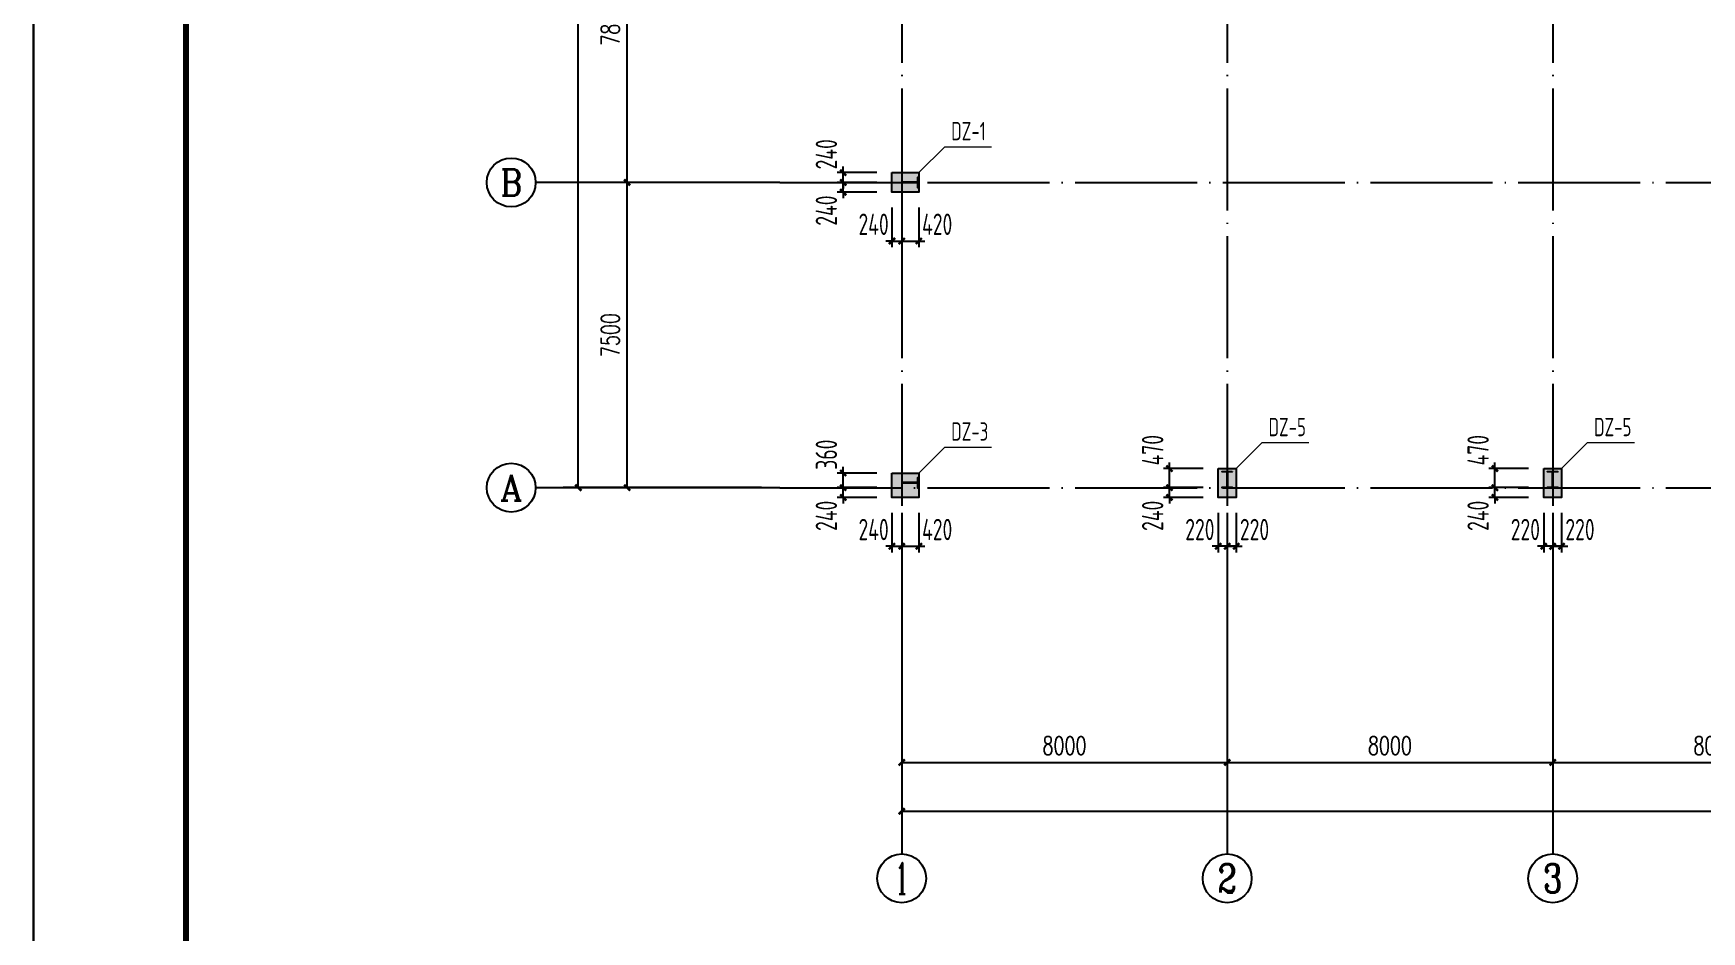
# Model space of a CAD drawing. Header units: millimetres. Extents: x 6950065 to 7140129, y 16284814 to 19754034.
# Drawn here: x 6955997 to 6997003, y 18786398 to 18808468 of the extents above; entities that cross this region are included whole.
import ezdxf
from ezdxf.enums import TextEntityAlignment as Align

# ---------------------------------------------------------------- set-up
doc = ezdxf.new("R2010")
doc.units = ezdxf.units.MM
doc.header["$LTSCALE"] = 1500
doc.header["$MEASUREMENT"] = 0
doc.linetypes.add('DOTE', pattern=[2.42, 2, -0.2, 0.02, -0.2])
doc.layers.get('Defpoints').update_dxf_attribs({"color": 1})
for name, color, linetype in [('AXIS_TEXT', 7, 'Continuous'), ('COLU', 253, 'Continuous'), ('COLU_DIM', 3, 'Continuous'), ('COLU_HATCH', 251, 'Continuous'), ('COLUMN', 2, 'Continuous'), ('C型钢', 6, 'Continuous'), ('DIM_ELEV', 3, 'Continuous'), ('DOTE', 250, 'DOTE'), ('TK', 4, 'Continuous')]:
    doc.layers.add(name, color=color, linetype=linetype)
doc.layers.add('COLU_NUM', color=7, linetype='Continuous', lineweight=0)
doc.styles.add('_TCH_AXIS', font='COMPLEX', dxfattribs={"bigfont": 'GBCBIG'})
doc.styles.add('_TCH_DIM_T3', font='SIMPLEX', dxfattribs={"width": 0.705882, "bigfont": 'GBCBIG'})
doc.styles.add('COMPLEX', font='COMPLEX')
doc.styles.add('TSSD_Dimension', font='Tssdeng.shx', dxfattribs={"width": 0.7, "bigfont": 'hztxt.shx'})
doc.styles.add('TSSD_Label', font='Tssdeng.shx', dxfattribs={"width": 0.7, "bigfont": 'hztxt.shx'})
doc.dimstyles.new('_TCH_ARCH&&150', dxfattribs={"dimtxt": 446.25, "dimasz": 150, "dimexe": 375, "dimexo": 450, "dimgap": 189.375, "dimtad": 1, "dimdec": 0, "dimzin": 0, "dimdsep": 46, "dimtxsty": '_TCH_DIM_T3', "dimblk": 'ARCHTICK', "dimcen": 0.09, "dimclrt": 7, "dimazin": 2, "dimtfac": 1, "dimtdec": 0, "dimtix": 1, "dimtmove": 2, "dimatfit": 3, "dimfxl": 0, "dimtolj": 1, "dimtzin": 0, "dimarcsym": 0})
doc.dimstyles.new('TSSD_150_150', dxfattribs={"dimtxt": 525, "dimasz": 150, "dimexe": 150, "dimexo": 375, "dimgap": 150, "dimtad": 1, "dimdec": 0, "dimzin": 0, "dimdsep": 46, "dimtxsty": 'TSSD_Dimension', "dimblk": 'ARCHTICK', "dimcen": 0, "dimdle": 150, "dimclrt": 7, "dimadec": 0, "dimazin": 0, "dimtfac": 1, "dimtdec": 0, "dimtix": 1, "dimtmove": 2, "dimatfit": 3, "dimfxl": 0, "dimtolj": 1, "dimtzin": 0, "dimarcsym": 0})

# ---------------------------------------------------------------- blocks, each defined once
blk = doc.blocks.new('A$C3ACC4A1C')
at = {"layer": 'COLUMN'}
h = blk.add_hatch(color=256, dxfattribs=at)
h.paths.add_polyline_path([(125, 400), (0, 400), (0, 388), (120, 388), (120, 200), (125, 200)])
h.paths.add_polyline_path([(250, 400), (125, 400), (125, 200), (130, 200), (130, 388), (250, 388)])
h.paths.add_polyline_path([(250, 12), (130, 12), (130, 200), (125, 200), (125, 0), (250, 0)])
h.paths.add_polyline_path([(125, 200), (120, 200), (120, 12), (0, 12), (0, 0), (125, 0)])
blk.add_lwpolyline([(0, 0), (0, 12), (120, 12), (120, 388), (0, 388), (0, 400), (250, 400), (250, 388), (130, 388), (130, 12), (250, 12), (250, 0)], close=True, dxfattribs=at)
blk = doc.blocks.new('_ArchTick')
at = {"color": 0, "linetype": 'ByBlock', "const_width": 0.4}
blk.add_lwpolyline([(-0.5, -0.5), (0.5, 0.5)], dxfattribs=at)
blk = doc.blocks.new('*D695')
at = {"layer": 'COLU_DIM', "color": 0, "lineweight": -2}
for p, q in [((6977102, 18804191), (6977102, 18803216)), ((6977342, 18804191), (6977342, 18803216)), ((6977102, 18803366), (6976952, 18803366)), ((6977102, 18803366), (6977342, 18803366)), ((6977342, 18803366), (6977492, 18803366))]:
    blk.add_line(p, q, dxfattribs=at)
at = {"layer": 'Defpoints', "color": 0}
for p in [(6977102, 18804566), (6977342, 18804566), (6977342, 18803366)]:
    blk.add_point(p, dxfattribs=at)
at = {"layer": 'COLU_DIM', "color": 0, "lineweight": -2, "xscale": 150, "yscale": 150, "zscale": 150}
blk.add_blockref('_ArchTick', (6977102, 18803366), dxfattribs=at)
at = {"layer": 'COLU_DIM', "color": 0, "lineweight": -2, "xscale": 150, "yscale": 150, "zscale": 150, "rotation": 180}
blk.add_blockref('_ArchTick', (6977342, 18803366), dxfattribs=at)
at = {"layer": 'COLU_DIM', "color": 7, "insert": (6976650, 18803778), "char_height": 525, "attachment_point": 5, "style": 'TSSD_Dimension'}
blk.add_mtext('\\A1;240', dxfattribs=at)
blk = doc.blocks.new('*D696')
at = {"layer": 'COLU_DIM', "color": 0, "lineweight": -2}
for p, q in [((6976727, 18805046), (6975752, 18805046)), ((6975902, 18805046), (6975902, 18805196)), ((6975902, 18804806), (6975902, 18805046)), ((6976727, 18804806), (6975752, 18804806)), ((6975902, 18804806), (6975902, 18804656))]:
    blk.add_line(p, q, dxfattribs=at)
at = {"layer": 'Defpoints', "color": 0}
for p in [(6975902, 18805046), (6977102, 18805046), (6977102, 18804806)]:
    blk.add_point(p, dxfattribs=at)
at = {"layer": 'COLU_DIM', "color": 0, "lineweight": -2, "xscale": 150, "yscale": 150, "zscale": 150}
for p, rotation in [((6975902, 18805046), 270), ((6975902, 18804806), 90)]:
    blk.add_blockref('_ArchTick', p, dxfattribs=dict(at, rotation=rotation))
at = {"layer": 'COLU_DIM', "color": 7, "insert": (6975489, 18805497), "char_height": 525, "attachment_point": 5, "rotation": 90, "style": 'TSSD_Dimension'}
blk.add_mtext('\\A1;240', dxfattribs=at)
blk = doc.blocks.new('*D697')
at = {"layer": 'COLU_DIM', "color": 0, "lineweight": -2}
for p, q in [((6975902, 18804806), (6975902, 18804956)), ((6976727, 18804806), (6975752, 18804806)), ((6976727, 18804566), (6975752, 18804566)), ((6975902, 18804566), (6975902, 18804806)), ((6975902, 18804566), (6975902, 18804416))]:
    blk.add_line(p, q, dxfattribs=at)
at = {"layer": 'Defpoints', "color": 0}
for p in [(6975902, 18804806), (6977102, 18804806), (6977102, 18804566)]:
    blk.add_point(p, dxfattribs=at)
at = {"layer": 'COLU_DIM', "color": 0, "lineweight": -2, "xscale": 150, "yscale": 150, "zscale": 150}
for p, rotation in [((6975902, 18804806), 270), ((6975902, 18804566), 90)]:
    blk.add_blockref('_ArchTick', p, dxfattribs=dict(at, rotation=rotation))
at = {"layer": 'COLU_DIM', "color": 7, "insert": (6975489, 18804114), "char_height": 525, "attachment_point": 5, "rotation": 90, "style": 'TSSD_Dimension'}
blk.add_mtext('\\A1;240', dxfattribs=at)
blk = doc.blocks.new('*D698')
at = {"layer": 'COLU_DIM', "color": 0, "lineweight": -2}
for p, q in [((6977342, 18804191), (6977342, 18803216)), ((6977762, 18804191), (6977762, 18803216)), ((6977192, 18803366), (6977912, 18803366))]:
    blk.add_line(p, q, dxfattribs=at)
at = {"layer": 'Defpoints', "color": 0}
for p in [(6977342, 18804566), (6977762, 18804566), (6977762, 18803366)]:
    blk.add_point(p, dxfattribs=at)
at = {"layer": 'COLU_DIM', "color": 0, "lineweight": -2, "xscale": 150, "yscale": 150, "zscale": 150, "rotation": 180}
blk.add_blockref('_ArchTick', (6977342, 18803366), dxfattribs=at)
at = {"layer": 'COLU_DIM', "color": 0, "lineweight": -2, "xscale": 150, "yscale": 150, "zscale": 150}
blk.add_blockref('_ArchTick', (6977762, 18803366), dxfattribs=at)
at = {"layer": 'COLU_DIM', "color": 7, "insert": (6978213, 18803778), "char_height": 525, "attachment_point": 5, "style": 'TSSD_Dimension'}
blk.add_mtext('\\A1;420', dxfattribs=at)
blk = doc.blocks.new('*D707')
at = {"layer": 'COLU_DIM', "color": 0, "lineweight": -2}
for p, q in [((6977102, 18796691), (6977102, 18795716)), ((6977342, 18796691), (6977342, 18795716)), ((6977102, 18795866), (6976952, 18795866)), ((6977102, 18795866), (6977342, 18795866)), ((6977342, 18795866), (6977492, 18795866))]:
    blk.add_line(p, q, dxfattribs=at)
at = {"layer": 'Defpoints', "color": 0}
for p in [(6977102, 18797066), (6977342, 18797066), (6977342, 18795866)]:
    blk.add_point(p, dxfattribs=at)
at = {"layer": 'COLU_DIM', "color": 0, "lineweight": -2, "xscale": 150, "yscale": 150, "zscale": 150}
blk.add_blockref('_ArchTick', (6977102, 18795866), dxfattribs=at)
at = {"layer": 'COLU_DIM', "color": 0, "lineweight": -2, "xscale": 150, "yscale": 150, "zscale": 150, "rotation": 180}
blk.add_blockref('_ArchTick', (6977342, 18795866), dxfattribs=at)
at = {"layer": 'COLU_DIM', "color": 7, "insert": (6976650, 18796278), "char_height": 525, "attachment_point": 5, "style": 'TSSD_Dimension'}
blk.add_mtext('\\A1;240', dxfattribs=at)
blk = doc.blocks.new('*D708')
at = {"layer": 'COLU_DIM', "color": 0, "lineweight": -2}
for p, q in [((6976727, 18797666), (6975752, 18797666)), ((6975902, 18797156), (6975902, 18797816)), ((6976727, 18797306), (6975752, 18797306))]:
    blk.add_line(p, q, dxfattribs=at)
at = {"layer": 'Defpoints', "color": 0}
for p in [(6975902, 18797666), (6977102, 18797666), (6977102, 18797306)]:
    blk.add_point(p, dxfattribs=at)
at = {"layer": 'COLU_DIM', "color": 0, "lineweight": -2, "xscale": 150, "yscale": 150, "zscale": 150}
for p, rotation in [((6975902, 18797666), 90), ((6975902, 18797306), 270)]:
    blk.add_blockref('_ArchTick', p, dxfattribs=dict(at, rotation=rotation))
at = {"layer": 'COLU_DIM', "color": 7, "insert": (6975489, 18798117), "char_height": 525, "attachment_point": 5, "rotation": 90, "style": 'TSSD_Dimension'}
blk.add_mtext('\\A1;360', dxfattribs=at)
blk = doc.blocks.new('*D709')
at = {"layer": 'COLU_DIM', "color": 0, "lineweight": -2}
for p, q in [((6976727, 18797306), (6975752, 18797306)), ((6975902, 18797306), (6975902, 18797456)), ((6975902, 18797066), (6975902, 18797306)), ((6976727, 18797066), (6975752, 18797066)), ((6975902, 18797066), (6975902, 18796916))]:
    blk.add_line(p, q, dxfattribs=at)
at = {"layer": 'Defpoints', "color": 0}
for p in [(6975902, 18797306), (6977102, 18797306), (6977102, 18797066)]:
    blk.add_point(p, dxfattribs=at)
at = {"layer": 'COLU_DIM', "color": 0, "lineweight": -2, "xscale": 150, "yscale": 150, "zscale": 150}
for p, rotation in [((6975902, 18797306), 270), ((6975902, 18797066), 90)]:
    blk.add_blockref('_ArchTick', p, dxfattribs=dict(at, rotation=rotation))
at = {"layer": 'COLU_DIM', "color": 7, "insert": (6975489, 18796614), "char_height": 525, "attachment_point": 5, "rotation": 90, "style": 'TSSD_Dimension'}
blk.add_mtext('\\A1;240', dxfattribs=at)
blk = doc.blocks.new('*D710')
at = {"layer": 'COLU_DIM', "color": 0, "lineweight": -2}
for p, q in [((6977342, 18796691), (6977342, 18795716)), ((6977762, 18796691), (6977762, 18795716)), ((6977192, 18795866), (6977912, 18795866))]:
    blk.add_line(p, q, dxfattribs=at)
at = {"layer": 'Defpoints', "color": 0}
for p in [(6977342, 18797066), (6977762, 18797066), (6977762, 18795866)]:
    blk.add_point(p, dxfattribs=at)
at = {"layer": 'COLU_DIM', "color": 0, "lineweight": -2, "xscale": 150, "yscale": 150, "zscale": 150, "rotation": 180}
blk.add_blockref('_ArchTick', (6977342, 18795866), dxfattribs=at)
at = {"layer": 'COLU_DIM', "color": 0, "lineweight": -2, "xscale": 150, "yscale": 150, "zscale": 150}
blk.add_blockref('_ArchTick', (6977762, 18795866), dxfattribs=at)
at = {"layer": 'COLU_DIM', "color": 7, "insert": (6978213, 18796278), "char_height": 525, "attachment_point": 5, "style": 'TSSD_Dimension'}
blk.add_mtext('\\A1;420', dxfattribs=at)
blk = doc.blocks.new('*D719')
at = {"layer": 'COLU_DIM', "color": 0, "lineweight": -2}
for p, q in [((6985122, 18796691), (6985122, 18795716)), ((6985342, 18796691), (6985342, 18795716)), ((6985122, 18795866), (6984972, 18795866)), ((6985342, 18795866), (6985122, 18795866)), ((6985342, 18795866), (6985492, 18795866))]:
    blk.add_line(p, q, dxfattribs=at)
at = {"layer": 'Defpoints', "color": 0}
for p in [(6985122, 18797066), (6985342, 18797066), (6985122, 18795866)]:
    blk.add_point(p, dxfattribs=at)
at = {"layer": 'COLU_DIM', "color": 0, "lineweight": -2, "xscale": 150, "yscale": 150, "zscale": 150}
blk.add_blockref('_ArchTick', (6985122, 18795866), dxfattribs=at)
at = {"layer": 'COLU_DIM', "color": 0, "lineweight": -2, "xscale": 150, "yscale": 150, "zscale": 150, "rotation": 180}
blk.add_blockref('_ArchTick', (6985342, 18795866), dxfattribs=at)
at = {"layer": 'COLU_DIM', "color": 7, "insert": (6984670, 18796278), "char_height": 525, "attachment_point": 5, "style": 'TSSD_Dimension'}
blk.add_mtext('\\A1;220', dxfattribs=at)
blk = doc.blocks.new('*D720')
at = {"layer": 'COLU_DIM', "color": 0, "lineweight": -2}
for p, q in [((6984747, 18797776), (6983772, 18797776)), ((6983922, 18797156), (6983922, 18797926)), ((6984747, 18797306), (6983772, 18797306))]:
    blk.add_line(p, q, dxfattribs=at)
at = {"layer": 'Defpoints', "color": 0}
for p in [(6983922, 18797776), (6985122, 18797776), (6985122, 18797306)]:
    blk.add_point(p, dxfattribs=at)
at = {"layer": 'COLU_DIM', "color": 0, "lineweight": -2, "xscale": 150, "yscale": 150, "zscale": 150}
for p, rotation in [((6983922, 18797776), 90), ((6983922, 18797306), 270)]:
    blk.add_blockref('_ArchTick', p, dxfattribs=dict(at, rotation=rotation))
at = {"layer": 'COLU_DIM', "color": 7, "insert": (6983509, 18798227), "char_height": 525, "attachment_point": 5, "rotation": 90, "style": 'TSSD_Dimension'}
blk.add_mtext('\\A1;470', dxfattribs=at)
blk = doc.blocks.new('*D721')
at = {"layer": 'COLU_DIM', "color": 0, "lineweight": -2}
for p, q in [((6985342, 18796691), (6985342, 18795716)), ((6985562, 18796691), (6985562, 18795716)), ((6985342, 18795866), (6985192, 18795866)), ((6985562, 18795866), (6985342, 18795866)), ((6985562, 18795866), (6985712, 18795866))]:
    blk.add_line(p, q, dxfattribs=at)
at = {"layer": 'Defpoints', "color": 0}
for p in [(6985342, 18797066), (6985562, 18797066), (6985342, 18795866)]:
    blk.add_point(p, dxfattribs=at)
at = {"layer": 'COLU_DIM', "color": 0, "lineweight": -2, "xscale": 150, "yscale": 150, "zscale": 150}
blk.add_blockref('_ArchTick', (6985342, 18795866), dxfattribs=at)
at = {"layer": 'COLU_DIM', "color": 0, "lineweight": -2, "xscale": 150, "yscale": 150, "zscale": 150, "rotation": 180}
blk.add_blockref('_ArchTick', (6985562, 18795866), dxfattribs=at)
at = {"layer": 'COLU_DIM', "color": 7, "insert": (6986013, 18796278), "char_height": 525, "attachment_point": 5, "style": 'TSSD_Dimension'}
blk.add_mtext('\\A1;220', dxfattribs=at)
blk = doc.blocks.new('*D722')
at = {"layer": 'COLU_DIM', "color": 0, "lineweight": -2}
for p, q in [((6984747, 18797306), (6983772, 18797306)), ((6983922, 18797306), (6983922, 18797456)), ((6983922, 18797066), (6983922, 18797306)), ((6984747, 18797066), (6983772, 18797066)), ((6983922, 18797066), (6983922, 18796916))]:
    blk.add_line(p, q, dxfattribs=at)
at = {"layer": 'Defpoints', "color": 0}
for p in [(6983922, 18797306), (6985122, 18797306), (6985122, 18797066)]:
    blk.add_point(p, dxfattribs=at)
at = {"layer": 'COLU_DIM', "color": 0, "lineweight": -2, "xscale": 150, "yscale": 150, "zscale": 150}
for p, rotation in [((6983922, 18797306), 270), ((6983922, 18797066), 90)]:
    blk.add_blockref('_ArchTick', p, dxfattribs=dict(at, rotation=rotation))
at = {"layer": 'COLU_DIM', "color": 7, "insert": (6983509, 18796614), "char_height": 525, "attachment_point": 5, "rotation": 90, "style": 'TSSD_Dimension'}
blk.add_mtext('\\A1;240', dxfattribs=at)
blk = doc.blocks.new('*D727')
at = {"layer": 'COLU_DIM', "color": 0, "lineweight": -2}
for p, q in [((6993122, 18796691), (6993122, 18795716)), ((6993342, 18796691), (6993342, 18795716)), ((6993122, 18795866), (6992972, 18795866)), ((6993342, 18795866), (6993122, 18795866)), ((6993342, 18795866), (6993492, 18795866))]:
    blk.add_line(p, q, dxfattribs=at)
at = {"layer": 'Defpoints', "color": 0}
for p in [(6993122, 18797066), (6993342, 18797066), (6993122, 18795866)]:
    blk.add_point(p, dxfattribs=at)
at = {"layer": 'COLU_DIM', "color": 0, "lineweight": -2, "xscale": 150, "yscale": 150, "zscale": 150}
blk.add_blockref('_ArchTick', (6993122, 18795866), dxfattribs=at)
at = {"layer": 'COLU_DIM', "color": 0, "lineweight": -2, "xscale": 150, "yscale": 150, "zscale": 150, "rotation": 180}
blk.add_blockref('_ArchTick', (6993342, 18795866), dxfattribs=at)
at = {"layer": 'COLU_DIM', "color": 7, "insert": (6992670, 18796278), "char_height": 525, "attachment_point": 5, "style": 'TSSD_Dimension'}
blk.add_mtext('\\A1;220', dxfattribs=at)
blk = doc.blocks.new('*D728')
at = {"layer": 'COLU_DIM', "color": 0, "lineweight": -2}
for p, q in [((6992747, 18797776), (6991772, 18797776)), ((6991922, 18797156), (6991922, 18797926)), ((6992747, 18797306), (6991772, 18797306))]:
    blk.add_line(p, q, dxfattribs=at)
at = {"layer": 'Defpoints', "color": 0}
for p in [(6991922, 18797776), (6993122, 18797776), (6993122, 18797306)]:
    blk.add_point(p, dxfattribs=at)
at = {"layer": 'COLU_DIM', "color": 0, "lineweight": -2, "xscale": 150, "yscale": 150, "zscale": 150}
for p, rotation in [((6991922, 18797776), 90), ((6991922, 18797306), 270)]:
    blk.add_blockref('_ArchTick', p, dxfattribs=dict(at, rotation=rotation))
at = {"layer": 'COLU_DIM', "color": 7, "insert": (6991509, 18798227), "char_height": 525, "attachment_point": 5, "rotation": 90, "style": 'TSSD_Dimension'}
blk.add_mtext('\\A1;470', dxfattribs=at)
blk = doc.blocks.new('*D725')
at = {"layer": 'COLU_DIM', "color": 0, "lineweight": -2}
for p, q in [((6993342, 18796691), (6993342, 18795716)), ((6993562, 18796691), (6993562, 18795716)), ((6993342, 18795866), (6993192, 18795866)), ((6993562, 18795866), (6993342, 18795866)), ((6993562, 18795866), (6993712, 18795866))]:
    blk.add_line(p, q, dxfattribs=at)
at = {"layer": 'Defpoints', "color": 0}
for p in [(6993342, 18797066), (6993562, 18797066), (6993342, 18795866)]:
    blk.add_point(p, dxfattribs=at)
at = {"layer": 'COLU_DIM', "color": 0, "lineweight": -2, "xscale": 150, "yscale": 150, "zscale": 150}
blk.add_blockref('_ArchTick', (6993342, 18795866), dxfattribs=at)
at = {"layer": 'COLU_DIM', "color": 0, "lineweight": -2, "xscale": 150, "yscale": 150, "zscale": 150, "rotation": 180}
blk.add_blockref('_ArchTick', (6993562, 18795866), dxfattribs=at)
at = {"layer": 'COLU_DIM', "color": 7, "insert": (6994013, 18796278), "char_height": 525, "attachment_point": 5, "style": 'TSSD_Dimension'}
blk.add_mtext('\\A1;220', dxfattribs=at)
blk = doc.blocks.new('*D726')
at = {"layer": 'COLU_DIM', "color": 0, "lineweight": -2}
for p, q in [((6992747, 18797306), (6991772, 18797306)), ((6991922, 18797306), (6991922, 18797456)), ((6991922, 18797066), (6991922, 18797306)), ((6992747, 18797066), (6991772, 18797066)), ((6991922, 18797066), (6991922, 18796916))]:
    blk.add_line(p, q, dxfattribs=at)
at = {"layer": 'Defpoints', "color": 0}
for p in [(6991922, 18797306), (6993122, 18797306), (6993122, 18797066)]:
    blk.add_point(p, dxfattribs=at)
at = {"layer": 'COLU_DIM', "color": 0, "lineweight": -2, "xscale": 150, "yscale": 150, "zscale": 150}
for p, rotation in [((6991922, 18797306), 270), ((6991922, 18797066), 90)]:
    blk.add_blockref('_ArchTick', p, dxfattribs=dict(at, rotation=rotation))
at = {"layer": 'COLU_DIM', "color": 7, "insert": (6991509, 18796614), "char_height": 525, "attachment_point": 5, "rotation": 90, "style": 'TSSD_Dimension'}
blk.add_mtext('\\A1;240', dxfattribs=at)
blk = doc.blocks.new('GeYuanFrame_03231217', base_point=(20.09, 4.53))
at = {"layer": 'TK'}
blk.add_lwpolyline([(20.09, 4.53), (20.09, 598.53), (861.09, 598.53), (861.09, 4.53)], close=True, dxfattribs=at)
at = {"layer": 'TK', "const_width": 1}
blk.add_lwpolyline([(45.09, 588.53), (851.09, 588.53), (851.09, 14.53), (45.09, 14.53)], close=True, dxfattribs=at)
blk = doc.blocks.new('*D1519')
at = {"layer": 'Defpoints', "color": 0}
for p in [(6977342, 18794306), (6985342, 18794306), (6985342, 18790556)]:
    blk.add_point(p, dxfattribs=at)
at = {"layer": 'DIM_ELEV', "color": 0, "lineweight": -2}
for p, q in [((6977342, 18793856), (6977342, 18790181)), ((6985342, 18793856), (6985342, 18790181)), ((6977342, 18790556), (6985342, 18790556))]:
    blk.add_line(p, q, dxfattribs=at)
at = {"layer": 'DIM_ELEV', "color": 0, "lineweight": -2, "xscale": 150, "yscale": 150, "zscale": 150, "rotation": 180}
blk.add_blockref('_ArchTick', (6977342, 18790556), dxfattribs=at)
at = {"layer": 'DIM_ELEV', "color": 0, "lineweight": -2, "xscale": 150, "yscale": 150, "zscale": 150}
blk.add_blockref('_ArchTick', (6985342, 18790556), dxfattribs=at)
at = {"layer": 'DIM_ELEV', "color": 7, "insert": (6981342, 18790968), "char_height": 446.2, "attachment_point": 5, "style": '_TCH_DIM_T3'}
blk.add_mtext('\\A1;8000', dxfattribs=at)
blk = doc.blocks.new('*D1520')
at = {"layer": 'Defpoints', "color": 0}
for p in [(6985342, 18794306), (6993342, 18794306), (6993342, 18790556)]:
    blk.add_point(p, dxfattribs=at)
at = {"layer": 'DIM_ELEV', "color": 0, "lineweight": -2}
for p, q in [((6985342, 18793856), (6985342, 18790181)), ((6993342, 18793856), (6993342, 18790181)), ((6985342, 18790556), (6993342, 18790556))]:
    blk.add_line(p, q, dxfattribs=at)
at = {"layer": 'DIM_ELEV', "color": 0, "lineweight": -2, "xscale": 150, "yscale": 150, "zscale": 150, "rotation": 180}
blk.add_blockref('_ArchTick', (6985342, 18790556), dxfattribs=at)
at = {"layer": 'DIM_ELEV', "color": 0, "lineweight": -2, "xscale": 150, "yscale": 150, "zscale": 150}
blk.add_blockref('_ArchTick', (6993342, 18790556), dxfattribs=at)
at = {"layer": 'DIM_ELEV', "color": 7, "insert": (6989342, 18790968), "char_height": 446.2, "attachment_point": 5, "style": '_TCH_DIM_T3'}
blk.add_mtext('\\A1;8000', dxfattribs=at)
blk = doc.blocks.new('*D1521')
at = {"layer": 'Defpoints', "color": 0}
for p in [(6993342, 18794306), (7001342, 18794306), (7001342, 18790556)]:
    blk.add_point(p, dxfattribs=at)
at = {"layer": 'DIM_ELEV', "color": 0, "lineweight": -2}
for p, q in [((6993342, 18793856), (6993342, 18790181)), ((7001342, 18793856), (7001342, 18790181)), ((6993342, 18790556), (7001342, 18790556))]:
    blk.add_line(p, q, dxfattribs=at)
at = {"layer": 'DIM_ELEV', "color": 0, "lineweight": -2, "xscale": 150, "yscale": 150, "zscale": 150, "rotation": 180}
blk.add_blockref('_ArchTick', (6993342, 18790556), dxfattribs=at)
at = {"layer": 'DIM_ELEV', "color": 0, "lineweight": -2, "xscale": 150, "yscale": 150, "zscale": 150}
blk.add_blockref('_ArchTick', (7001342, 18790556), dxfattribs=at)
at = {"layer": 'DIM_ELEV', "color": 7, "insert": (6997342, 18790968), "char_height": 446.2, "attachment_point": 5, "style": '_TCH_DIM_T3'}
blk.add_mtext('\\A1;8000', dxfattribs=at)
blk = doc.blocks.new('*D1525')
at = {"layer": 'Defpoints', "color": 0}
for p in [(6977342, 18794306), (7025342, 18794306), (7025342, 18789356)]:
    blk.add_point(p, dxfattribs=at)
at = {"layer": 'DIM_ELEV', "color": 0, "lineweight": -2}
for p, q in [((6977342, 18793856), (6977342, 18788981)), ((7025342, 18793856), (7025342, 18788981)), ((6977342, 18789356), (7025342, 18789356))]:
    blk.add_line(p, q, dxfattribs=at)
at = {"layer": 'DIM_ELEV', "color": 0, "lineweight": -2, "xscale": 150, "yscale": 150, "zscale": 150, "rotation": 180}
blk.add_blockref('_ArchTick', (6977342, 18789356), dxfattribs=at)
at = {"layer": 'DIM_ELEV', "color": 0, "lineweight": -2, "xscale": 150, "yscale": 150, "zscale": 150}
blk.add_blockref('_ArchTick', (7025342, 18789356), dxfattribs=at)
at = {"layer": 'DIM_ELEV', "color": 7, "insert": (7001342, 18789768), "char_height": 446.2, "attachment_point": 5, "style": '_TCH_DIM_T3'}
blk.add_mtext('\\A1;48000', dxfattribs=at)
blk = doc.blocks.new('*D1526')
at = {"layer": 'Defpoints', "color": 0}
for p in [(6970592, 18804806), (6974342, 18804806), (6974342, 18797306)]:
    blk.add_point(p, dxfattribs=at)
at = {"layer": 'DIM_ELEV', "color": 0, "lineweight": -2}
for p, q in [((6973892, 18804806), (6970217, 18804806)), ((6970592, 18797306), (6970592, 18804806)), ((6973892, 18797306), (6970217, 18797306))]:
    blk.add_line(p, q, dxfattribs=at)
at = {"layer": 'DIM_ELEV', "color": 0, "lineweight": -2, "xscale": 150, "yscale": 150, "zscale": 150}
for p, rotation in [((6970592, 18804806), 90), ((6970592, 18797306), 270)]:
    blk.add_blockref('_ArchTick', p, dxfattribs=dict(at, rotation=rotation))
at = {"layer": 'DIM_ELEV', "color": 7, "insert": (6970179, 18801056), "char_height": 446.2, "attachment_point": 5, "rotation": 90, "style": '_TCH_DIM_T3'}
blk.add_mtext('\\A1;7500', dxfattribs=at)
blk = doc.blocks.new('*D1527')
at = {"layer": 'Defpoints', "color": 0}
for p in [(6970592, 18812606), (6974342, 18812606), (6974342, 18804806)]:
    blk.add_point(p, dxfattribs=at)
at = {"layer": 'DIM_ELEV', "color": 0, "lineweight": -2}
for p, q in [((6973892, 18812606), (6970217, 18812606)), ((6970592, 18804806), (6970592, 18812606)), ((6973892, 18804806), (6970217, 18804806))]:
    blk.add_line(p, q, dxfattribs=at)
at = {"layer": 'DIM_ELEV', "color": 0, "lineweight": -2, "xscale": 150, "yscale": 150, "zscale": 150}
for p, rotation in [((6970592, 18812606), 90), ((6970592, 18804806), 270)]:
    blk.add_blockref('_ArchTick', p, dxfattribs=dict(at, rotation=rotation))
at = {"layer": 'DIM_ELEV', "color": 7, "insert": (6970179, 18808706), "char_height": 446.2, "attachment_point": 5, "rotation": 90, "style": '_TCH_DIM_T3'}
blk.add_mtext('\\A1;7800', dxfattribs=at)
blk = doc.blocks.new('*D1533')
at = {"layer": 'Defpoints', "color": 0}
for p in [(6969392, 18851306), (6974342, 18851306), (6974342, 18797306)]:
    blk.add_point(p, dxfattribs=at)
at = {"layer": 'DIM_ELEV', "color": 0, "lineweight": -2}
for p, q in [((6973892, 18851306), (6969017, 18851306)), ((6969392, 18797306), (6969392, 18851306)), ((6973892, 18797306), (6969017, 18797306))]:
    blk.add_line(p, q, dxfattribs=at)
at = {"layer": 'DIM_ELEV', "color": 0, "lineweight": -2, "xscale": 150, "yscale": 150, "zscale": 150}
for p, rotation in [((6969392, 18851306), 90), ((6969392, 18797306), 270)]:
    blk.add_blockref('_ArchTick', p, dxfattribs=dict(at, rotation=rotation))
at = {"layer": 'DIM_ELEV', "color": 7, "insert": (6968979, 18824306), "char_height": 446.2, "attachment_point": 5, "rotation": 90, "style": '_TCH_DIM_T3'}
blk.add_mtext('\\A1;54000', dxfattribs=at)
blk = doc.blocks.new('_AXISO')
blk.add_circle((0, 0), 0.5)
at = {"layer": 'AXIS_TEXT', "style": 'COMPLEX', "width": 1.041667}
blk.add_attdef('A', text='', height=0.56, dxfattribs=at).set_placement((-0.25, -0.28), (0.25, -0.28), align=Align.FIT)

msp = doc.modelspace()

# ---------------------------------------------------------------- hatches: boundary and pattern name
at = {"layer": 'COLU_HATCH'}
for points in [[(6977101.7, 18805045.8), (6977761.7, 18805045.8), (6977761.7, 18804565.8), (6977101.7, 18804565.8)], [(6977101.7, 18797665.8), (6977761.7, 18797665.8), (6977761.7, 18797065.8), (6977101.7, 18797065.8)], [(6985121.7, 18797775.8), (6985561.7, 18797775.8), (6985561.7, 18797065.8), (6985121.7, 18797065.8)], [(6993121.7, 18797775.8), (6993561.7, 18797775.8), (6993561.7, 18797065.8), (6993121.7, 18797065.8)]]:
    msp.add_hatch(color=256, dxfattribs=at).paths.add_polyline_path(points)

# ---------------------------------------------------------------- linework, layer by layer
at = {"layer": 'COLU'}
for points in [[(6977101.7, 18805045.8), (6977761.7, 18805045.8), (6977761.7, 18804565.8), (6977101.7, 18804565.8)], [(6977101.7, 18797665.8), (6977761.7, 18797665.8), (6977761.7, 18797065.8), (6977101.7, 18797065.8)], [(6985121.7, 18797775.8), (6985561.7, 18797775.8), (6985561.7, 18797065.8), (6985121.7, 18797065.8)], [(6993121.7, 18797775.8), (6993561.7, 18797775.8), (6993561.7, 18797065.8), (6993121.7, 18797065.8)]]:
    msp.add_lwpolyline(points, close=True, dxfattribs=at)
at = {"layer": 'COLU_NUM'}
for p, q in [((6977761.7, 18805045.8), (6978398.1, 18805682.2)), ((6978398.1, 18805682.2), (6979549.1, 18805682.2)), ((6985561.7, 18797775.8), (6986198.1, 18798412.2)), ((6986198.1, 18798412.2), (6987349.1, 18798412.2)), ((6993561.7, 18797775.8), (6994198.1, 18798412.2)), ((6994198.1, 18798412.2), (6995349.1, 18798412.2)), ((6977761.7, 18797665.8), (6978398.1, 18798302.2)), ((6978398.1, 18798302.2), (6979549.1, 18798302.2))]:
    msp.add_line(p, q, dxfattribs=at)
at = {"layer": 'C型钢', "color": 3}
msp.add_lwpolyline([(6955997, 19754034.2), (6955997, 16284813.9)], dxfattribs=at)
at = {"layer": 'DIM_ELEV'}
for p, q in [((6974341.7, 18804805.8), (6968341.7, 18804805.8)), ((6974341.7, 18797305.8), (6968341.7, 18797305.8)), ((6977341.7, 18794305.8), (6977341.7, 18788305.8)), ((6985341.7, 18794305.8), (6985341.7, 18788305.8)), ((6993341.7, 18794305.8), (6993341.7, 18788305.8))]:
    msp.add_line(p, q, dxfattribs=at)
at = {"layer": 'DOTE', "color": 1}
for p, q in [((6977341.7, 18854305.8), (6977341.7, 18794305.8)), ((6985341.7, 18854305.8), (6985341.7, 18794305.8)), ((6993341.7, 18854305.8), (6993341.7, 18794305.8)), ((6974341.7, 18804805.8), (7030714.6, 18804805.8)), ((6974341.7, 18797305.8), (7030714.6, 18797305.8))]:
    msp.add_line(p, q, dxfattribs=at)

# ---------------------------------------------------------------- block references
at = {"layer": 'COLUMN', "xscale": -1, "rotation": 270}
for p in [(6977341.7, 18804680.8), (6977341.7, 18797300.8)]:
    msp.add_blockref('A$C3ACC4A1C', p, dxfattribs=at)
at = {"layer": 'COLUMN', "rotation": 180}
for p in [(6985466.7, 18797705.8), (6993466.7, 18797705.8)]:
    msp.add_blockref('A$C3ACC4A1C', p, dxfattribs=at)
at = {"layer": 'C型钢', "color": 3, "xscale": 150, "yscale": 150, "zscale": 150}
msp.add_blockref('GeYuanFrame_03231217', (6955997, 18781874.4), dxfattribs=at)
at = {"layer": 'DIM_ELEV'}
ref = msp.add_blockref('_AXISO', (6967741.7, 18804805.8), dxfattribs=dict(at, xscale=1200, yscale=1200, zscale=1200))
ref.add_attrib('A', 'B', dxfattribs={"layer": 'AXIS_TEXT', "height": 652.9, "style": '_TCH_AXIS'}).set_placement((6967477.5, 18804479.4), (6968006, 18804479.4), align=Align.FIT)
ref = msp.add_blockref('_AXISO', (6967741.7, 18797305.8), dxfattribs=dict(at, xscale=1200, yscale=1200, zscale=1200))
ref.add_attrib('A', 'A', dxfattribs={"layer": 'AXIS_TEXT', "height": 637.8, "style": '_TCH_AXIS'}).set_placement((6967468.4, 18796986.9), (6968015.1, 18796986.9), align=Align.FIT)
ref = msp.add_blockref('_AXISO', (6977341.7, 18787705.8), dxfattribs=dict(at, xscale=1200, yscale=1200, zscale=1200))
ref.add_attrib('A', '1', dxfattribs={"layer": 'AXIS_TEXT', "height": 772.1, "style": '_TCH_AXIS'}).set_placement((6977176.3, 18787319.8), (6977507.2, 18787319.8), align=Align.FIT)
ref = msp.add_blockref('_AXISO', (6985341.7, 18787705.8), dxfattribs=dict(at, xscale=1200, yscale=1200, zscale=1200))
ref.add_attrib('A', '2', dxfattribs={"layer": 'AXIS_TEXT', "height": 698.9, "style": '_TCH_AXIS'}).set_placement((6985108.8, 18787356.4), (6985574.7, 18787356.4), align=Align.FIT)
ref = msp.add_blockref('_AXISO', (6993341.7, 18787705.8), dxfattribs=dict(at, xscale=1200, yscale=1200, zscale=1200))
ref.add_attrib('A', '3', dxfattribs={"layer": 'AXIS_TEXT', "height": 698.9, "style": '_TCH_AXIS'}).set_placement((6993108.8, 18787356.4), (6993574.7, 18787356.4), align=Align.FIT)

# ---------------------------------------------------------------- texts
at = {"layer": 'COLU_NUM', "style": 'TSSD_Label', "width": 0.7}
for s, p in [('DZ-1', (6978557.2, 18805841.3)), ('DZ-3', (6978557.2, 18798461.3)), ('DZ-5', (6986357.2, 18798571.3)), ('DZ-5', (6994357.2, 18798571.3))]:
    msp.add_text(s, height=450, dxfattribs=at).set_placement(p)

# ---------------------------------------------------------------- dimensions: what is measured, and where the dimension line sits
at = {"layer": 'COLU_DIM'}
for base, p1, p2, picture, middle in [((6975901.7, 18805045.8), (6977101.7, 18804805.8), (6977101.7, 18805045.8), '*D696', (6975489.2, 18805497.5)), ((6975901.7, 18804805.8), (6977101.7, 18804565.8), (6977101.7, 18804805.8), '*D697', (6975489.2, 18804114.2)), ((6983921.7, 18797775.8), (6985121.7, 18797305.8), (6985121.7, 18797775.8), '*D720', (6983509.2, 18798227.5)), ((6991921.7, 18797775.8), (6993121.7, 18797305.8), (6993121.7, 18797775.8), '*D728', (6991509.2, 18798227.5)), ((6975901.7, 18797665.8), (6977101.7, 18797305.8), (6977101.7, 18797665.8), '*D708', (6975489.2, 18798117.5)), ((6975901.7, 18797305.8), (6977101.7, 18797065.8), (6977101.7, 18797305.8), '*D709', (6975489.2, 18796614.2)), ((6983921.7, 18797305.8), (6985121.7, 18797065.8), (6985121.7, 18797305.8), '*D722', (6983509.2, 18796614.2)), ((6991921.7, 18797305.8), (6993121.7, 18797065.8), (6993121.7, 18797305.8), '*D726', (6991509.2, 18796614.2))]:
    dim = msp.add_linear_dim(base=base, p1=p1, p2=p2, angle=270, dimstyle='TSSD_150_150', dxfattribs=at)
    dim.commit()
    dim.dimension.update_dxf_attribs({"geometry": picture, "text_midpoint": middle, "dimtype": 128})
for base, p1, p2, picture, middle in [((6977341.7, 18803365.8), (6977101.7, 18804565.8), (6977341.7, 18804565.8), '*D695', (6976650.1, 18803778.3)), ((6977761.7, 18803365.8), (6977341.7, 18804565.8), (6977761.7, 18804565.8), '*D698', (6978213.4, 18803778.3)), ((6977341.7, 18795865.8), (6977101.7, 18797065.8), (6977341.7, 18797065.8), '*D707', (6976650.1, 18796278.3)), ((6977761.7, 18795865.8), (6977341.7, 18797065.8), (6977761.7, 18797065.8), '*D710', (6978213.4, 18796278.3)), ((6985121.7, 18795865.8), (6985341.7, 18797065.8), (6985121.7, 18797065.8), '*D719', (6984670.1, 18796278.3)), ((6985341.7, 18795865.8), (6985561.7, 18797065.8), (6985341.7, 18797065.8), '*D721', (6986013.4, 18796278.3)), ((6993121.7, 18795865.8), (6993341.7, 18797065.8), (6993121.7, 18797065.8), '*D727', (6992670.1, 18796278.3)), ((6993341.7, 18795865.8), (6993561.7, 18797065.8), (6993341.7, 18797065.8), '*D725', (6994013.4, 18796278.3))]:
    dim = msp.add_linear_dim(base=base, p1=p1, p2=p2, dimstyle='TSSD_150_150', dxfattribs=at)
    dim.commit()
    dim.dimension.update_dxf_attribs({"geometry": picture, "text_midpoint": middle, "dimtype": 128})
at = {"layer": 'DIM_ELEV'}
for p1, p2, distance, picture, middle in [((6974341.7, 18797305.8), (6974341.7, 18851305.8), 4950, '*D1533', (6968979.2, 18824305.8)), ((6974341.7, 18804805.8), (6974341.7, 18812605.8), 3750, '*D1527', (6970179.2, 18808705.8)), ((6974341.7, 18797305.8), (6974341.7, 18804805.8), 3750, '*D1526', (6970179.2, 18801055.8)), ((6977341.7, 18794305.8), (6985341.7, 18794305.8), -3750, '*D1519', (6981341.7, 18790968.3)), ((6977341.7, 18794305.8), (7025341.7, 18794305.8), -4950, '*D1525', (7001341.7, 18789768.3)), ((6985341.7, 18794305.8), (6993341.7, 18794305.8), -3750, '*D1520', (6989341.7, 18790968.3)), ((6993341.7, 18794305.8), (7001341.7, 18794305.8), -3750, '*D1521', (6997341.7, 18790968.3))]:
    dim = msp.add_aligned_dim(p1=p1, p2=p2, distance=distance, dimstyle='_TCH_ARCH&&150', dxfattribs=at)
    dim.commit()
    dim.dimension.update_dxf_attribs({"geometry": picture, "text_midpoint": middle})

doc.saveas('drawing.dxf')
